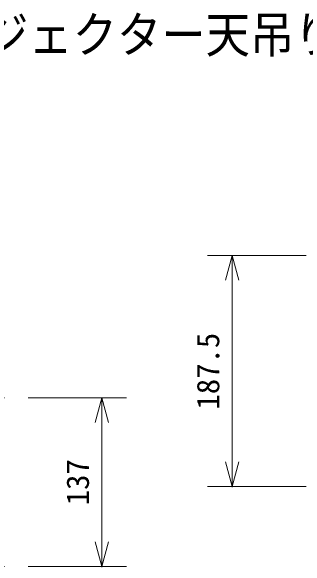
# Model space of a CAD drawing. Units: millimetres, scale not verified. Extents: x -63 to 62, y -57 to 57.
# Drawn here: x -8.14 to 15.82, y 11.6 to 56.74 of the extents above; entities that cross this region are included whole.
import ezdxf
from ezdxf.enums import TextEntityAlignment as Align

# ---------------------------------------------------------------- set-up
doc = ezdxf.new("R2010")
doc.units = ezdxf.units.MM
doc.header["$LTSCALE"] = 0.125
doc.header["$PDMODE"] = 32
doc.header["$PDSIZE"] = 0.0625
doc.layers.add('0-0_0', color=7, linetype='Continuous', lineweight=18)
doc.layers.add('0-5_SUNPO', color=7, linetype='Continuous', lineweight=18)
doc.layers.add('0-1_DEFPOINTS', color=7, linetype='Continuous')
doc.layers.add('0-3_MOJI1', color=7, linetype='Continuous')
doc.styles.add('ＭＳ ゴシック', font='')
doc.styles.get('ＭＳ ゴシック').set_extended_font_data('MS Gothic')

# ---------------------------------------------------------------- blocks, each defined once
blk = doc.blocks.new('_OPEN30')
at = {"layer": '0-0_0'}
blk.add_line((0, 0), (-1, 0), dxfattribs=at)
blk.add_lwpolyline([(-1, 0.26795), (0, 0), (-1, -0.26795)], dxfattribs=at)
blk = doc.blocks.new('D7')
at = {"layer": '0-1_DEFPOINTS'}
for p in [(-13.6005, 23.3898), (-13.6005, 9.6898), (-5.6005, 9.6898)]:
    blk.add_point(p, dxfattribs=at)
at = {"layer": '0-5_SUNPO'}
for p, q in [((-11.6005, 23.3898), (-3.6005, 23.3898)), ((-5.6005, 21.3898), (-5.6005, 11.6898)), ((-11.6005, 9.6898), (-3.6005, 9.6898))]:
    blk.add_line(p, q, dxfattribs=at)
at = {"layer": '0-5_SUNPO', "xscale": 2, "yscale": 2}
for p, rotation in [((-5.6005, 23.3898), 90), ((-5.6005, 9.6898), 270)]:
    blk.add_blockref('_OPEN30', p, dxfattribs=dict(at, rotation=rotation))
at = {"layer": '0-5_SUNPO', "style": 'ＭＳ ゴシック'}
blk.add_text('137', height=1.833, rotation=90, dxfattribs=at).set_placement((-6.1005, 14.6648), align=Align.BOTTOM_LEFT)
blk = doc.blocks.new('D6')
at = {"layer": '0-1_DEFPOINTS'}
for p in [(12.993, 34.9381), (4.993, 16.1881), (12.993, 16.1881)]:
    blk.add_point(p, dxfattribs=at)
at = {"layer": '0-5_SUNPO'}
for p, q in [((10.993, 34.9381), (2.993, 34.9381)), ((4.993, 32.9381), (4.993, 18.1881)), ((10.993, 16.1881), (2.993, 16.1881))]:
    blk.add_line(p, q, dxfattribs=at)
at = {"layer": '0-5_SUNPO', "xscale": 2, "yscale": 2}
for p, rotation in [((4.993, 34.9381), 90), ((4.993, 16.1881), 270)]:
    blk.add_blockref('_OPEN30', p, dxfattribs=dict(at, rotation=rotation))
at = {"layer": '0-5_SUNPO', "style": 'ＭＳ ゴシック'}
blk.add_text('187.5', height=1.833, rotation=90, dxfattribs=at).set_placement((4.493, 22.4381), align=Align.BOTTOM_LEFT)

msp = doc.modelspace()

# ---------------------------------------------------------------- block references
at = {"layer": '0-5_SUNPO'}
for name in ['D6', 'D7']:
    msp.add_blockref(name, (4.8418, 1.9397), dxfattribs=at)

# ---------------------------------------------------------------- texts
at = {"layer": '0-3_MOJI1', "style": 'ＭＳ ゴシック', "width": 0.9}
msp.add_text('ＤＬＰ方式プロジェクター天吊り金具付', height=2.933, dxfattribs=at).set_placement((-35.5319, 52.485), align=Align.BOTTOM_LEFT)

doc.saveas('drawing.dxf')
